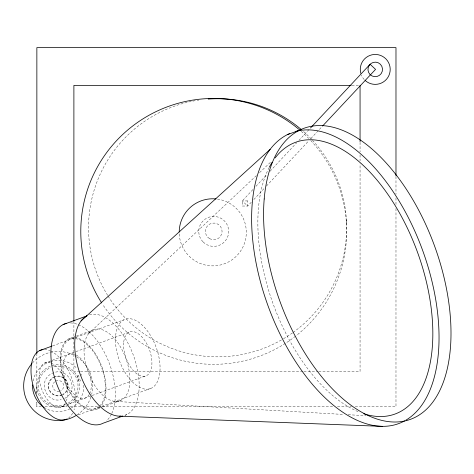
<?xml version="1.0" encoding="UTF-8"?>
<svg xmlns="http://www.w3.org/2000/svg" width="474" height="474" viewBox="0 0 474 474"><rect width="100%" height="100%" fill="white"/><g stroke="black" fill="none" stroke-linecap="round" stroke-linejoin="round"><path stroke-width="0.36" stroke-dasharray="2.37 1.78" d="M41.303 406.751L36.859 406.751L36.865 402.414M36.877 393.746L36.883 385.078M33.174 380.918C34.643 372.12 41.522 364.358 50.066 361.786M252.891 189.582L242.279 200.929L242.279 206.036L247.742 206.036L251.279 202.256M255.919 186.341L267.034 174.462M270.067 171.221L296.843 142.591M298.863 140.428L309.978 128.549M253.809 199.554L264.415 188.214M266.435 186.051L308.876 140.677M310.897 138.521L322.012 126.635M88.561 333.696L256.351 175.629M259.574 172.589L271.406 161.444M64.671 398.403C80.882 390.149 67.746 364.974 51.702 373.559C37.416 380.646 45.747 403.451 61.235 399.653M71.195 408.019C79.146 403.451 84.331 394.238 83.714 385.066M68.89 338.827L75.704 336.339M76.385 336.09L92.732 330.117M52.644 345.854L123.921 319.814M44.52 363.108L75.248 351.88M75.935 351.631L128.964 332.256M50.694 361.561C59.896 358.374 70.502 361.632 77.138 368.576M62.1 406.479L66.182 404.986M68.908 403.99L91.446 395.754M92.134 395.506L146.543 375.627M70.099 408.789C62.218 412.694 52.573 412.54 45 407.978M78.228 414.869L151.585 388.07M97.324 408.985L100.05 407.99M102.769 406.994L121.16 400.275M124.887 415.26L126.931 414.513M351.933 85.385L360.062 85.385M79.81 371.557L73.891 371.557L73.891 322.012M80.55 371.557L303.129 371.557M303.864 371.557L317.918 371.557M318.652 371.557L360.062 371.557L360.062 163.767M45.006 406.751L67.219 406.751M70.182 406.751L99.06 406.751M102.023 406.751L333.779 406.751M337.482 406.751L351.554 406.751M355.257 406.751L395.98 406.751L395.98 208.311M116.023 401.466A37.908 20.086 69.9 0 0 120.627 347.223A37.908 20.086 69.9 0 0 84.182 346.909A37.908 20.086 69.9 0 0 116.023 401.466L343.751 414.46M348.189 414.709L365.934 415.722M80.995 374.075L81.457 375.337M395.98 176.47L395.98 194.239M395.98 197.942L395.98 205.349M360.062 142.324L360.062 151.935M360.062 154.891L360.062 160.81M346.453 220.576L346.453 223.977M36.859 353.438L36.859 394.161M36.859 402.308L36.859 406.751M312.496 140.316A129.058 129.058 0 0 1 293.074 332.464M292.482 332.89A129.058 129.058 0 0 1 282.036 339.597M281.402 339.965A129.058 129.058 0 0 1 108.036 295.989M107.651 295.367A129.058 129.058 0 0 1 196.544 100.452M197.273 100.334A129.058 129.058 0 0 1 198.736 100.109M303.621 131.571A129.058 129.058 0 0 1 311.993 139.771M310.784 140.559A132.927 132.927 0 0 1 296.108 335.728M295.521 336.185A132.927 132.927 0 0 1 102.502 304.184M301.239 131.328A132.927 132.927 0 0 1 308.728 138.414M364.21 79.519A14.961 14.961 0 0 1 361.419 75.135M76.699 356.845A34.519 34.519 0 0 1 91.683 394.327M90.907 396.975A34.519 34.519 0 0 1 77.155 414.821M32.404 363.031A34.519 34.519 0 0 1 50.007 352.443M50.677 352.289A34.519 34.519 0 0 1 76.118 356.484M53.864 366.586A19.872 19.872 0 0 1 67.385 403.593M65.619 404.411A19.872 19.872 0 0 1 39.757 393.408A19.872 19.872 0 0 1 50.759 367.551M62.088 394.806A9.652 9.652 0 0 1 48.573 385.155A9.652 9.652 0 0 1 63.54 377.95A9.652 9.652 0 0 1 62.657 394.534M55.648 381.108A5.492 5.492 0 0 1 63.06 383.436A5.492 5.492 0 0 1 60.731 390.849M59.386 391.34A5.492 5.492 0 0 1 54.474 381.931M54.155 376.854A9.978 9.978 0 0 1 67.184 381.653A9.978 9.978 0 0 1 62.805 394.83M62.218 395.109A9.978 9.978 0 0 1 49.195 390.309A9.978 9.978 0 0 1 53.568 377.132M89.207 394.516A23.433 12.419 69.9 0 1 64.778 378.246A23.433 12.419 69.9 0 1 77.149 355.541A23.433 12.419 69.9 0 1 89.521 393.941M99.102 406.574A36.883 19.541 69.9 0 1 61.727 369.507A36.883 19.541 69.9 0 1 88.087 345.552A36.883 19.541 69.9 0 1 99.605 406.117M44.479 349.504A36.883 19.541 69.9 0 1 50.078 350.754M50.647 351.009A36.883 19.541 69.9 0 1 74.033 409.868M72.617 413.198A36.883 19.541 69.9 0 1 68.783 417.878M65.365 403.226A23.433 12.419 69.9 0 1 41.676 389.142A23.433 12.419 69.9 0 1 50.528 362.883M51.251 363.161A23.433 12.419 69.9 0 1 66.479 400.726M100.559 406.508A37.908 20.086 69.9 0 1 64.677 381.967A37.908 20.086 69.9 0 1 74.027 337.636M74.714 337.666A37.908 20.086 69.9 0 1 101.312 365.264A37.908 20.086 69.9 0 1 101.489 405.406M70.342 322.918A53.295 28.239 69.9 0 1 77.748 324.441M78.435 324.726A53.295 28.239 69.9 0 1 109.352 363.451A53.295 28.239 69.9 0 1 111.704 413.559M111.402 414.199A53.295 28.239 69.9 0 1 106.484 420.876M89.45 314.878A53.295 28.239 69.9 0 1 133.787 356.383A53.295 28.239 69.9 0 1 125.083 415.307M358.012 411.628A144.677 76.664 69.9 0 1 273.326 304.432A144.677 76.664 69.9 0 1 268.954 167.879M217.471 199.11A33.547 33.547 0 0 1 246.196 235.092A33.547 33.547 0 0 1 211.949 265.867A33.547 33.547 0 0 1 179.231 233.463M78.4 375.426L77.149 376.083L79.063 381.327L80.444 381.019L78.4 375.426M247.742 200.929L242.279 200.929L247.742 206.036L247.742 200.929M46.754 403.978A21.324 21.324 0 0 0 79.496 386.885A21.324 21.324 0 0 0 48.318 367.077A21.324 21.324 0 0 0 46.754 403.978M203.15 241.977A14.961 14.961 0 0 0 228.184 235.27A14.961 14.961 0 0 0 209.858 216.944A14.961 14.961 0 0 0 203.15 241.977M209.555 238.623A8.348 8.348 0 0 0 222.081 231.395A8.348 8.348 0 0 0 209.555 224.166A8.348 8.348 0 0 0 209.555 238.623M123.684 342.637A23.433 12.419 69.9 0 0 143.367 376.362A23.433 12.419 69.9 0 0 146.211 342.832A23.433 12.419 69.9 0 0 123.684 342.637M115.609 336.149A36.883 19.541 69.9 0 0 146.585 389.225A36.883 19.541 69.9 0 0 151.07 336.451A36.883 19.541 69.9 0 0 115.609 336.149"/><path stroke-width="0.71" d="M310.482 128.004L370.099 64.268L375.562 69.376L322.516 126.096M81.101 320.916L270.18 149.351M287.22 134.717L299.141 130.362M63.125 324.589L86.961 315.88A53.295 28.239 69.9 0 0 79.679 372.795A53.295 28.239 69.9 0 0 121.095 416.136M39.478 350.665L51.95 346.109M122.843 416.006L103.089 423.223A53.295 28.239 69.9 0 1 56.69 383.899A53.295 28.239 69.9 0 1 66.259 323.404M351.193 85.385L73.891 85.385L73.891 321.271M119.709 416.184L382.447 426.369M44.39 407.699C36.824 402.71 32.25 393.947 32.481 384.888M395.98 175.73L395.98 47.631L36.859 47.631L36.859 353.438M360.062 85.385L360.062 141.584M208.216 99.06A129.058 129.058 0 0 1 301.428 129.657M101.703 302.951A132.927 132.927 0 0 1 300.125 130.368M360.791 73.28A14.961 14.961 0 0 1 376.332 54.486A14.961 14.961 0 0 1 388.982 75.336A14.961 14.961 0 0 1 365.128 80.438M75.976 415.568A34.519 34.519 0 0 1 31.942 363.558M67.136 418.921A36.883 19.541 69.9 0 1 34.602 390.523A36.883 19.541 69.9 0 1 42.974 349.593M404.666 420.859A154.962 82.115 69.9 0 1 271.335 314.481A154.962 82.115 69.9 0 1 289.804 133.502M295.906 131.381A154.962 82.115 69.9 0 1 421.072 246.213A154.962 82.115 69.9 0 1 405.874 420.165M275.169 157.895A144.677 76.664 69.9 0 1 418.88 256.126A144.677 76.664 69.9 0 1 363.807 413.778M269.285 167.233A144.677 76.664 69.9 0 1 272.106 162.327M179.213 231.993A33.547 33.547 0 0 1 216.026 198.938M370.099 74.554A7.27 7.27 0 0 0 382.263 71.29A7.27 7.27 0 0 0 373.358 62.384A7.27 7.27 0 0 0 370.099 74.554M264.202 198.985A154.962 82.115 69.9 0 0 394.362 422.014A154.962 82.115 69.9 0 0 413.186 200.277A154.962 82.115 69.9 0 0 264.202 198.985"/></g></svg>
